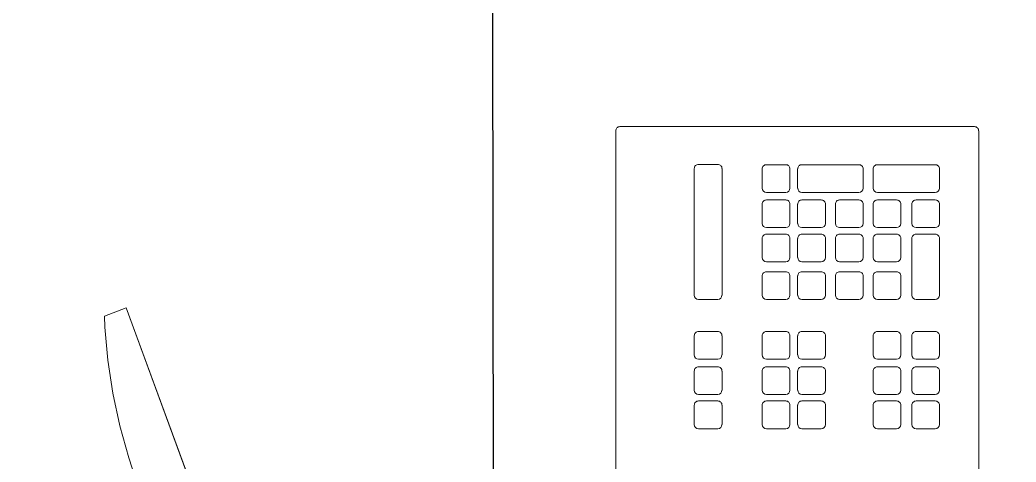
# Model space of a CAD drawing. Header units: metres. Extents: x -39 to 21688, y -24 to 9022.
# Drawn here: x 7.0753 to 7.5404, y 34.1157 to 34.3223 of the extents above; entities that cross this region are included whole.
import ezdxf

# ---------------------------------------------------------------- set-up
doc = ezdxf.new("R2010")
doc.units = ezdxf.units.M
doc.header["$MEASUREMENT"] = 0
doc.linetypes.add('CONTINUA', pattern=[0])
for name, color, linetype in [('AR-CALLES', 4, 'Continuous'), ('AR-MOBILIRIO', 1, 'Continuous'), ('AR-PUERTAS', 2, 'Continuous')]:
    doc.layers.add(name, color=color, linetype=linetype)

# ---------------------------------------------------------------- blocks, each defined once
blk = doc.blocks.new('AR-MOB. RECEPCION')
at = {"layer": 'AR-MOBILIRIO', "extrusion": (5.2329e-07, 5.24549e-07, 1)}
blk.add_line((-0.29973, -0.14938, 0), (-0.29858, -0.84938, 0), dxfattribs=at)
at = {"layer": 'AR-MOBILIRIO', "linetype": 'CONTINUA', "lineweight": 5}
for p, q in [((-0.07379, -0.78561, 0), (-0.23929, -0.78561, 0)), ((-0.24128, -0.7876, 0), (-0.24128, -1.20897, 0)), ((-0.07179, -0.7876, 0), (-0.07179, -1.20897, 0)), ((-0.2026, -0.80324, 0), (-0.19363, -0.80324, 0)), ((-0.17086, -0.80339, 0), (-0.16189, -0.80339, 0)), ((-0.15431, -0.80339, 0), (-0.12772, -0.80339, 0)), ((-0.11908, -0.80339, 0), (-0.09205, -0.80339, 0)), ((-0.2046, -0.86437, 0), (-0.20459, -0.80523, 0)), ((-0.19163, -0.80523, 0), (-0.19163, -0.86437, 0)), ((-0.17285, -0.81436, 0), (-0.17285, -0.80538, 0)), ((-0.15989, -0.80538, 0), (-0.15989, -0.81436, 0)), ((-0.15631, -0.81436, 0), (-0.15631, -0.80538, 0)), ((-0.12573, -0.80538, 0), (-0.12573, -0.81436, 0)), ((-0.12108, -0.81436, 0), (-0.12108, -0.80538, 0)), ((-0.09006, -0.80538, 0), (-0.09006, -0.81436, 0)), ((-0.16189, -0.81635, 0), (-0.17086, -0.81635, 0)), ((-0.12772, -0.81635, 0), (-0.15431, -0.81635, 0)), ((-0.09205, -0.81635, 0), (-0.11908, -0.81635, 0)), ((-0.17285, -0.83082, 0), (-0.17285, -0.82185, 0)), ((-0.17086, -0.81985, 0), (-0.16189, -0.81985, 0)), ((-0.15989, -0.82185, 0), (-0.15989, -0.83082, 0)), ((-0.15631, -0.83082, 0), (-0.15631, -0.82185, 0)), ((-0.15431, -0.81985, 0), (-0.14534, -0.81985, 0)), ((-0.14335, -0.82185, 0), (-0.14335, -0.83082, 0)), ((-0.13869, -0.83082, 0), (-0.13869, -0.82185, 0)), ((-0.1367, -0.81985, 0), (-0.12772, -0.81985, 0)), ((-0.12573, -0.82185, 0), (-0.12573, -0.83082, 0)), ((-0.12108, -0.83082, 0), (-0.12108, -0.82185, 0)), ((-0.11908, -0.81985, 0), (-0.11011, -0.81985, 0)), ((-0.10811, -0.82185, 0), (-0.10811, -0.83082, 0)), ((-0.10302, -0.83082, 0), (-0.10302, -0.82185, 0)), ((-0.10103, -0.81985, 0), (-0.09205, -0.81985, 0)), ((-0.09006, -0.82185, 0), (-0.09006, -0.83082, 0)), ((-0.16189, -0.83282, 0), (-0.17086, -0.83282, 0)), ((-0.17086, -0.83584, 0), (-0.16189, -0.83584, 0)), ((-0.14534, -0.83282, 0), (-0.15431, -0.83282, 0)), ((-0.15431, -0.83584, 0), (-0.14534, -0.83584, 0)), ((-0.12772, -0.83282, 0), (-0.1367, -0.83282, 0)), ((-0.1367, -0.83584, 0), (-0.12772, -0.83584, 0)), ((-0.11011, -0.83282, 0), (-0.11908, -0.83282, 0)), ((-0.11908, -0.83584, 0), (-0.11011, -0.83584, 0)), ((-0.09205, -0.83282, 0), (-0.10103, -0.83282, 0)), ((-0.10103, -0.83584, 0), (-0.09205, -0.83584, 0)), ((-0.17285, -0.84681, 0), (-0.17285, -0.83784, 0)), ((-0.15989, -0.83784, 0), (-0.15989, -0.84681, 0)), ((-0.15631, -0.84681, 0), (-0.15631, -0.83784, 0)), ((-0.14335, -0.83784, 0), (-0.14335, -0.84681, 0)), ((-0.13869, -0.84681, 0), (-0.13869, -0.83784, 0)), ((-0.12573, -0.83784, 0), (-0.12573, -0.84681, 0)), ((-0.12108, -0.84681, 0), (-0.12108, -0.83784, 0)), ((-0.10811, -0.83784, 0), (-0.10811, -0.84681, 0)), ((-0.10302, -0.86437, 0), (-0.10302, -0.83784, 0)), ((-0.09006, -0.83784, 0), (-0.09006, -0.86437, 0)), ((-0.16189, -0.84881, 0), (-0.17086, -0.84881, 0)), ((-0.14534, -0.84881, 0), (-0.15431, -0.84881, 0)), ((-0.12772, -0.84881, 0), (-0.1367, -0.84881, 0)), ((-0.11011, -0.84881, 0), (-0.11908, -0.84881, 0)), ((-0.17285, -0.86437, 0), (-0.17285, -0.8554, 0)), ((-0.17086, -0.85341, 0), (-0.16189, -0.85341, 0)), ((-0.15989, -0.8554, 0), (-0.15989, -0.86437, 0)), ((-0.15631, -0.86437, 0), (-0.15631, -0.8554, 0)), ((-0.15431, -0.85341, 0), (-0.14534, -0.85341, 0)), ((-0.14335, -0.8554, 0), (-0.14335, -0.86437, 0)), ((-0.13869, -0.86437, 0), (-0.13869, -0.8554, 0)), ((-0.1367, -0.85341, 0), (-0.12772, -0.85341, 0)), ((-0.12573, -0.8554, 0), (-0.12573, -0.86437, 0)), ((-0.12108, -0.86437, 0), (-0.12108, -0.8554, 0)), ((-0.11908, -0.85341, 0), (-0.11011, -0.85341, 0)), ((-0.10811, -0.8554, 0), (-0.10811, -0.86437, 0)), ((-0.19363, -0.86637, 0), (-0.2026, -0.86637, 0)), ((-0.16189, -0.86637, 0), (-0.17086, -0.86637, 0)), ((-0.14534, -0.86637, 0), (-0.15431, -0.86637, 0)), ((-0.12772, -0.86637, 0), (-0.1367, -0.86637, 0)), ((-0.11011, -0.86637, 0), (-0.11908, -0.86637, 0)), ((-0.09205, -0.86637, 0), (-0.10103, -0.86637, 0)), ((-0.46978, -0.87036, 0), (-0.48, -0.87411, 0)), ((-0.33916, -1.22599, 0), (-0.46978, -0.87036, 0)), ((-0.2046, -0.88783, 0), (-0.2046, -0.88335, 0)), ((-0.2046, -0.89232, 0), (-0.2046, -0.88335, 0)), ((-0.2026, -0.88135, 0), (-0.19363, -0.88135, 0)), ((-0.19163, -0.88783, 0), (-0.19163, -0.88335, 0)), ((-0.19163, -0.88335, 0), (-0.19163, -0.89232, 0)), ((-0.17285, -0.89232, 0), (-0.17285, -0.88335, 0)), ((-0.17086, -0.88135, 0), (-0.16189, -0.88135, 0)), ((-0.15989, -0.88335, 0), (-0.15989, -0.89232, 0)), ((-0.15631, -0.89232, 0), (-0.15631, -0.88335, 0)), ((-0.15431, -0.88135, 0), (-0.14534, -0.88135, 0)), ((-0.14335, -0.88335, 0), (-0.14335, -0.89232, 0)), ((-0.12108, -0.89232, 0), (-0.12108, -0.88335, 0)), ((-0.11908, -0.88135, 0), (-0.11011, -0.88135, 0)), ((-0.10811, -0.88335, 0), (-0.10811, -0.89232, 0)), ((-0.10302, -0.89232, 0), (-0.10302, -0.88335, 0)), ((-0.10103, -0.88135, 0), (-0.09205, -0.88135, 0)), ((-0.09006, -0.88335, 0), (-0.09006, -0.89232, 0)), ((-0.19363, -0.89431, 0), (-0.2026, -0.89431, 0)), ((-0.16189, -0.89431, 0), (-0.17086, -0.89431, 0)), ((-0.14534, -0.89431, 0), (-0.15431, -0.89431, 0)), ((-0.11011, -0.89431, 0), (-0.11908, -0.89431, 0)), ((-0.09205, -0.89431, 0), (-0.10103, -0.89431, 0)), ((-0.2046, -0.90878, 0), (-0.2046, -0.89981, 0)), ((-0.2026, -0.89782, 0), (-0.19363, -0.89782, 0)), ((-0.19163, -0.89981, 0), (-0.19163, -0.90878, 0)), ((-0.17285, -0.90878, 0), (-0.17285, -0.89981, 0)), ((-0.17086, -0.89782, 0), (-0.16189, -0.89782, 0)), ((-0.15989, -0.89981, 0), (-0.15989, -0.90878, 0)), ((-0.15631, -0.90878, 0), (-0.15631, -0.89981, 0)), ((-0.15431, -0.89782, 0), (-0.14534, -0.89782, 0)), ((-0.14335, -0.89981, 0), (-0.14335, -0.90878, 0)), ((-0.12108, -0.90878, 0), (-0.12108, -0.89981, 0)), ((-0.11908, -0.89782, 0), (-0.11011, -0.89782, 0)), ((-0.10811, -0.89981, 0), (-0.10811, -0.90878, 0)), ((-0.10302, -0.90878, 0), (-0.10302, -0.89981, 0)), ((-0.10103, -0.89782, 0), (-0.09205, -0.89782, 0)), ((-0.09006, -0.89981, 0), (-0.09006, -0.90878, 0)), ((-0.19363, -0.91078, 0), (-0.2026, -0.91078, 0)), ((-0.16189, -0.91078, 0), (-0.17086, -0.91078, 0)), ((-0.14534, -0.91078, 0), (-0.15431, -0.91078, 0)), ((-0.11011, -0.91078, 0), (-0.11908, -0.91078, 0)), ((-0.09205, -0.91078, 0), (-0.10103, -0.91078, 0)), ((-0.2046, -0.92477, 0), (-0.2046, -0.9158, 0)), ((-0.2026, -0.91381, 0), (-0.19363, -0.91381, 0)), ((-0.19163, -0.9158, 0), (-0.19163, -0.92477, 0)), ((-0.17285, -0.92477, 0), (-0.17285, -0.9158, 0)), ((-0.17086, -0.91381, 0), (-0.16189, -0.91381, 0)), ((-0.15989, -0.9158, 0), (-0.15989, -0.92477, 0)), ((-0.15631, -0.92477, 0), (-0.15631, -0.9158, 0)), ((-0.15431, -0.91381, 0), (-0.14534, -0.91381, 0)), ((-0.14335, -0.9158, 0), (-0.14335, -0.92477, 0)), ((-0.12108, -0.92477, 0), (-0.12108, -0.9158, 0)), ((-0.11908, -0.91381, 0), (-0.11011, -0.91381, 0)), ((-0.10811, -0.9158, 0), (-0.10811, -0.92477, 0)), ((-0.10302, -0.92477, 0), (-0.10302, -0.9158, 0)), ((-0.10103, -0.91381, 0), (-0.09205, -0.91381, 0)), ((-0.09006, -0.9158, 0), (-0.09006, -0.92477, 0)), ((-0.19363, -0.92677, 0), (-0.2026, -0.92677, 0)), ((-0.16189, -0.92677, 0), (-0.17086, -0.92677, 0)), ((-0.14534, -0.92677, 0), (-0.15431, -0.92677, 0)), ((-0.11011, -0.92677, 0), (-0.11908, -0.92677, 0)), ((-0.09205, -0.92677, 0), (-0.10103, -0.92677, 0))]:
    blk.add_line(p, q, dxfattribs=at)
at = {"layer": 'AR-MOBILIRIO', "extrusion": (-1.62179e-07, 3.89732e-07, 1)}
blk.add_line((-0.29858, -0.84938, 0), (-0.29683, -1.92437, 0), dxfattribs=at)
at = {"layer": 'AR-MOBILIRIO', "linetype": 'CONTINUA', "lineweight": 5, "elevation": 0}
blk.add_lwpolyline([(-0.33916, -1.22599), (-0.46978, -0.87036), (-0.46978, -0.87036), (-0.33916, -1.22599)], close=True, dxfattribs=at)
at = {"layer": 'AR-MOBILIRIO', "linetype": 'CONTINUA', "lineweight": 5}
for centre, radius, start, end in [((-0.23929, -0.7876, 0), 0.00199, 89.9999, 179.9999), ((-0.07379, -0.7876, 0), 0.00199, 359.9999, 89.9999), ((-0.2026, -0.80523, 0), 0.00199, 89.9999, 179.9999), ((-0.19363, -0.80523, 0), 0.00199, 359.9999, 89.9999), ((-0.17086, -0.80538, 0), 0.00199, 89.9999, 179.9999), ((-0.16189, -0.80538, 0), 0.00199, 359.9999, 89.9999), ((-0.15431, -0.80538, 0), 0.00199, 89.9999, 179.9999), ((-0.12772, -0.80538, 0), 0.00199, 359.9999, 89.9999), ((-0.11908, -0.80538, 0), 0.00199, 89.9999, 179.9999), ((-0.09205, -0.80538, 0), 0.00199, 359.9999, 89.9999), ((-0.17086, -0.81436, 0), 0.00199, 179.9999, 269.9999), ((-0.17086, -0.81436, 0), 0.00199, 179.9999, 269.9999), ((-0.16189, -0.81436, 0), 0.00199, 269.9999, 359.9999), ((-0.15431, -0.81436, 0), 0.00199, 179.9999, 269.9999), ((-0.15431, -0.81436, 0), 0.00199, 179.9999, 269.9999), ((-0.12772, -0.81436, 0), 0.00199, 269.9999, 359.9999), ((-0.11908, -0.81436, 0), 0.00199, 179.9999, 269.9999), ((-0.11908, -0.81436, 0), 0.00199, 179.9999, 269.9999), ((-0.09205, -0.81436, 0), 0.00199, 269.9999, 359.9999), ((-0.17086, -0.82185, 0), 0.00199, 89.9999, 179.9999), ((-0.16189, -0.82185, 0), 0.00199, 359.9999, 89.9999), ((-0.15431, -0.82185, 0), 0.00199, 89.9999, 179.9999), ((-0.14534, -0.82185, 0), 0.00199, 359.9999, 89.9999), ((-0.1367, -0.82185, 0), 0.00199, 89.9999, 179.9999), ((-0.12772, -0.82185, 0), 0.00199, 359.9999, 89.9999), ((-0.11908, -0.82185, 0), 0.00199, 89.9999, 179.9999), ((-0.11011, -0.82185, 0), 0.00199, 359.9999, 89.9999), ((-0.10103, -0.82185, 0), 0.00199, 89.9999, 179.9999), ((-0.09205, -0.82185, 0), 0.00199, 359.9999, 89.9999), ((-0.17086, -0.83082, 0), 0.00199, 179.9999, 269.9999), ((-0.17086, -0.83082, 0), 0.00199, 179.9999, 269.9999), ((-0.16189, -0.83082, 0), 0.00199, 269.9999, 359.9999), ((-0.15431, -0.83082, 0), 0.00199, 179.9999, 269.9999), ((-0.15431, -0.83082, 0), 0.00199, 179.9999, 269.9999), ((-0.14534, -0.83082, 0), 0.00199, 269.9999, 359.9999), ((-0.1367, -0.83082, 0), 0.00199, 179.9999, 269.9999), ((-0.1367, -0.83082, 0), 0.00199, 179.9999, 269.9999), ((-0.12772, -0.83082, 0), 0.00199, 269.9999, 359.9999), ((-0.11908, -0.83082, 0), 0.00199, 179.9999, 269.9999), ((-0.11908, -0.83082, 0), 0.00199, 179.9999, 269.9999), ((-0.11011, -0.83082, 0), 0.00199, 269.9999, 359.9999), ((-0.10103, -0.83082, 0), 0.00199, 179.9999, 269.9999), ((-0.10103, -0.83082, 0), 0.00199, 179.9999, 269.9999), ((-0.09205, -0.83082, 0), 0.00199, 269.9999, 359.9999), ((-0.17086, -0.83784, 0), 0.00199, 89.9999, 179.9999), ((-0.16189, -0.83784, 0), 0.00199, 359.9999, 89.9999), ((-0.15431, -0.83784, 0), 0.00199, 89.9999, 179.9999), ((-0.14534, -0.83784, 0), 0.00199, 359.9999, 89.9999), ((-0.1367, -0.83784, 0), 0.00199, 89.9999, 179.9999), ((-0.12772, -0.83784, 0), 0.00199, 359.9999, 89.9999), ((-0.11908, -0.83784, 0), 0.00199, 89.9999, 179.9999), ((-0.11011, -0.83784, 0), 0.00199, 359.9999, 89.9999), ((-0.10103, -0.83784, 0), 0.00199, 89.9999, 179.9999), ((-0.09205, -0.83784, 0), 0.00199, 359.9999, 89.9999), ((-0.17086, -0.84681, 0), 0.00199, 179.9999, 269.9999), ((-0.17086, -0.84681, 0), 0.00199, 179.9999, 269.9999), ((-0.16189, -0.84681, 0), 0.00199, 269.9999, 359.9999), ((-0.15431, -0.84681, 0), 0.00199, 179.9999, 269.9999), ((-0.15431, -0.84681, 0), 0.00199, 179.9999, 269.9999), ((-0.14534, -0.84681, 0), 0.00199, 269.9999, 359.9999), ((-0.1367, -0.84681, 0), 0.00199, 179.9999, 269.9999), ((-0.1367, -0.84681, 0), 0.00199, 179.9999, 269.9999), ((-0.12772, -0.84681, 0), 0.00199, 269.9999, 359.9999), ((-0.11908, -0.84681, 0), 0.00199, 179.9999, 269.9999), ((-0.11908, -0.84681, 0), 0.00199, 179.9999, 269.9999), ((-0.11011, -0.84681, 0), 0.00199, 269.9999, 359.9999), ((-0.17086, -0.8554, 0), 0.00199, 89.9999, 179.9999), ((-0.16189, -0.8554, 0), 0.00199, 359.9999, 89.9999), ((-0.15431, -0.8554, 0), 0.00199, 89.9999, 179.9999), ((-0.14534, -0.8554, 0), 0.00199, 359.9999, 89.9999), ((-0.1367, -0.8554, 0), 0.00199, 89.9999, 179.9999), ((-0.12772, -0.8554, 0), 0.00199, 359.9999, 89.9999), ((-0.11908, -0.8554, 0), 0.00199, 89.9999, 179.9999), ((-0.11011, -0.8554, 0), 0.00199, 359.9999, 89.9999), ((-0.2026, -0.86437, 0), 0.00199, 179.9999, 269.9999), ((-0.2026, -0.86437, 0), 0.00199, 179.9999, 269.9999), ((-0.19363, -0.86437, 0), 0.00199, 269.9999, 359.9999), ((-0.17086, -0.86437, 0), 0.00199, 179.9999, 269.9999), ((-0.17086, -0.86437, 0), 0.00199, 179.9999, 269.9999), ((-0.16189, -0.86437, 0), 0.00199, 269.9999, 359.9999), ((-0.15431, -0.86437, 0), 0.00199, 179.9999, 269.9999), ((-0.15431, -0.86437, 0), 0.00199, 179.9999, 269.9999), ((-0.14534, -0.86437, 0), 0.00199, 269.9999, 359.9999), ((-0.1367, -0.86437, 0), 0.00199, 179.9999, 269.9999), ((-0.1367, -0.86437, 0), 0.00199, 179.9999, 269.9999), ((-0.12772, -0.86437, 0), 0.00199, 269.9999, 359.9999), ((-0.11908, -0.86437, 0), 0.00199, 179.9999, 269.9999), ((-0.11908, -0.86437, 0), 0.00199, 179.9999, 269.9999), ((-0.11011, -0.86437, 0), 0.00199, 269.9999, 359.9999), ((-0.10103, -0.86437, 0), 0.00199, 179.9999, 269.9999), ((-0.10103, -0.86437, 0), 0.00199, 179.9999, 269.9999), ((-0.09205, -0.86437, 0), 0.00199, 269.9999, 359.9999), ((-0.22244, -0.86376, 0), 0.25777, 182.3016, 200.7412), ((-0.2026, -0.88335, 0), 0.00199, 89.9999, 179.9999), ((-0.19363, -0.88335, 0), 0.00199, 359.9999, 89.9999), ((-0.17086, -0.88335, 0), 0.00199, 89.9999, 179.9999), ((-0.16189, -0.88335, 0), 0.00199, 359.9999, 89.9999), ((-0.15431, -0.88335, 0), 0.00199, 89.9999, 179.9999), ((-0.14534, -0.88335, 0), 0.00199, 359.9999, 89.9999), ((-0.11908, -0.88335, 0), 0.00199, 89.9999, 179.9999), ((-0.11011, -0.88335, 0), 0.00199, 359.9999, 89.9999), ((-0.10103, -0.88335, 0), 0.00199, 89.9999, 179.9999), ((-0.09205, -0.88335, 0), 0.00199, 359.9999, 89.9999), ((-0.2026, -0.89232, 0), 0.00199, 179.9999, 269.9999), ((-0.2026, -0.89232, 0), 0.00199, 179.9999, 269.9999), ((-0.19363, -0.89232, 0), 0.00199, 269.9999, 359.9999), ((-0.17086, -0.89232, 0), 0.00199, 179.9999, 269.9999), ((-0.17086, -0.89232, 0), 0.00199, 179.9999, 269.9999), ((-0.16189, -0.89232, 0), 0.00199, 269.9999, 359.9999), ((-0.15431, -0.89232, 0), 0.00199, 179.9999, 269.9999), ((-0.15431, -0.89232, 0), 0.00199, 179.9999, 269.9999), ((-0.14534, -0.89232, 0), 0.00199, 269.9999, 359.9999), ((-0.11908, -0.89232, 0), 0.00199, 179.9999, 269.9999), ((-0.11908, -0.89232, 0), 0.00199, 179.9999, 269.9999), ((-0.11011, -0.89232, 0), 0.00199, 269.9999, 359.9999), ((-0.10103, -0.89232, 0), 0.00199, 179.9999, 269.9999), ((-0.10103, -0.89232, 0), 0.00199, 179.9999, 269.9999), ((-0.09205, -0.89232, 0), 0.00199, 269.9999, 359.9999), ((-0.2026, -0.89981, 0), 0.00199, 89.9999, 179.9999), ((-0.19363, -0.89981, 0), 0.00199, 359.9999, 89.9999), ((-0.17086, -0.89981, 0), 0.00199, 89.9999, 179.9999), ((-0.16189, -0.89981, 0), 0.00199, 359.9999, 89.9999), ((-0.15431, -0.89981, 0), 0.00199, 89.9999, 179.9999), ((-0.14534, -0.89981, 0), 0.00199, 359.9999, 89.9999), ((-0.11908, -0.89981, 0), 0.00199, 89.9999, 179.9999), ((-0.11011, -0.89981, 0), 0.00199, 359.9999, 89.9999), ((-0.10103, -0.89981, 0), 0.00199, 89.9999, 179.9999), ((-0.09205, -0.89981, 0), 0.00199, 359.9999, 89.9999), ((-0.2026, -0.90878, 0), 0.00199, 179.9999, 269.9999), ((-0.2026, -0.90878, 0), 0.00199, 179.9999, 269.9999), ((-0.19363, -0.90878, 0), 0.00199, 269.9999, 359.9999), ((-0.17086, -0.90878, 0), 0.00199, 179.9999, 269.9999), ((-0.17086, -0.90878, 0), 0.00199, 179.9999, 269.9999), ((-0.16189, -0.90878, 0), 0.00199, 269.9999, 359.9999), ((-0.15431, -0.90878, 0), 0.00199, 179.9999, 269.9999), ((-0.15431, -0.90878, 0), 0.00199, 179.9999, 269.9999), ((-0.14534, -0.90878, 0), 0.00199, 269.9999, 359.9999), ((-0.11908, -0.90878, 0), 0.00199, 179.9999, 269.9999), ((-0.11908, -0.90878, 0), 0.00199, 179.9999, 269.9999), ((-0.11011, -0.90878, 0), 0.00199, 269.9999, 359.9999), ((-0.10103, -0.90878, 0), 0.00199, 179.9999, 269.9999), ((-0.10103, -0.90878, 0), 0.00199, 179.9999, 269.9999), ((-0.09205, -0.90878, 0), 0.00199, 269.9999, 359.9999), ((-0.2026, -0.9158, 0), 0.00199, 89.9999, 179.9999), ((-0.19363, -0.9158, 0), 0.00199, 359.9999, 89.9999), ((-0.17086, -0.9158, 0), 0.00199, 89.9999, 179.9999), ((-0.16189, -0.9158, 0), 0.00199, 359.9999, 89.9999), ((-0.15431, -0.9158, 0), 0.00199, 89.9999, 179.9999), ((-0.14534, -0.9158, 0), 0.00199, 359.9999, 89.9999), ((-0.11908, -0.9158, 0), 0.00199, 89.9999, 179.9999), ((-0.11011, -0.9158, 0), 0.00199, 359.9999, 89.9999), ((-0.10103, -0.9158, 0), 0.00199, 89.9999, 179.9999), ((-0.09205, -0.9158, 0), 0.00199, 359.9999, 89.9999), ((-0.2026, -0.92477, 0), 0.00199, 179.9999, 269.9999), ((-0.2026, -0.92477, 0), 0.00199, 179.9999, 269.9999), ((-0.19363, -0.92477, 0), 0.00199, 269.9999, 359.9999), ((-0.17086, -0.92477, 0), 0.00199, 179.9999, 269.9999), ((-0.17086, -0.92477, 0), 0.00199, 179.9999, 269.9999), ((-0.16189, -0.92477, 0), 0.00199, 269.9999, 359.9999), ((-0.15431, -0.92477, 0), 0.00199, 179.9999, 269.9999), ((-0.15431, -0.92477, 0), 0.00199, 179.9999, 269.9999), ((-0.14534, -0.92477, 0), 0.00199, 269.9999, 359.9999), ((-0.11908, -0.92477, 0), 0.00199, 179.9999, 269.9999), ((-0.11908, -0.92477, 0), 0.00199, 179.9999, 269.9999), ((-0.11011, -0.92477, 0), 0.00199, 269.9999, 359.9999), ((-0.10103, -0.92477, 0), 0.00199, 179.9999, 269.9999), ((-0.10103, -0.92477, 0), 0.00199, 179.9999, 269.9999), ((-0.09205, -0.92477, 0), 0.00199, 269.9999, 359.9999)]:
    blk.add_arc(centre, radius, start, end, dxfattribs=at)

msp = doc.modelspace()

# ---------------------------------------------------------------- linework, layer by layer
at = {"layer": 'AR-PUERTAS'}
msp.add_circle((22.62406, 27.62249), 40.08066, dxfattribs=at)

# ---------------------------------------------------------------- block references
at = {"layer": 'AR-CALLES', "rotation": 359.9998818690912}
msp.add_blockref('AR-MOB. RECEPCION', (7.59473, 35.05805, 0), dxfattribs=at)

doc.saveas('drawing.dxf')
